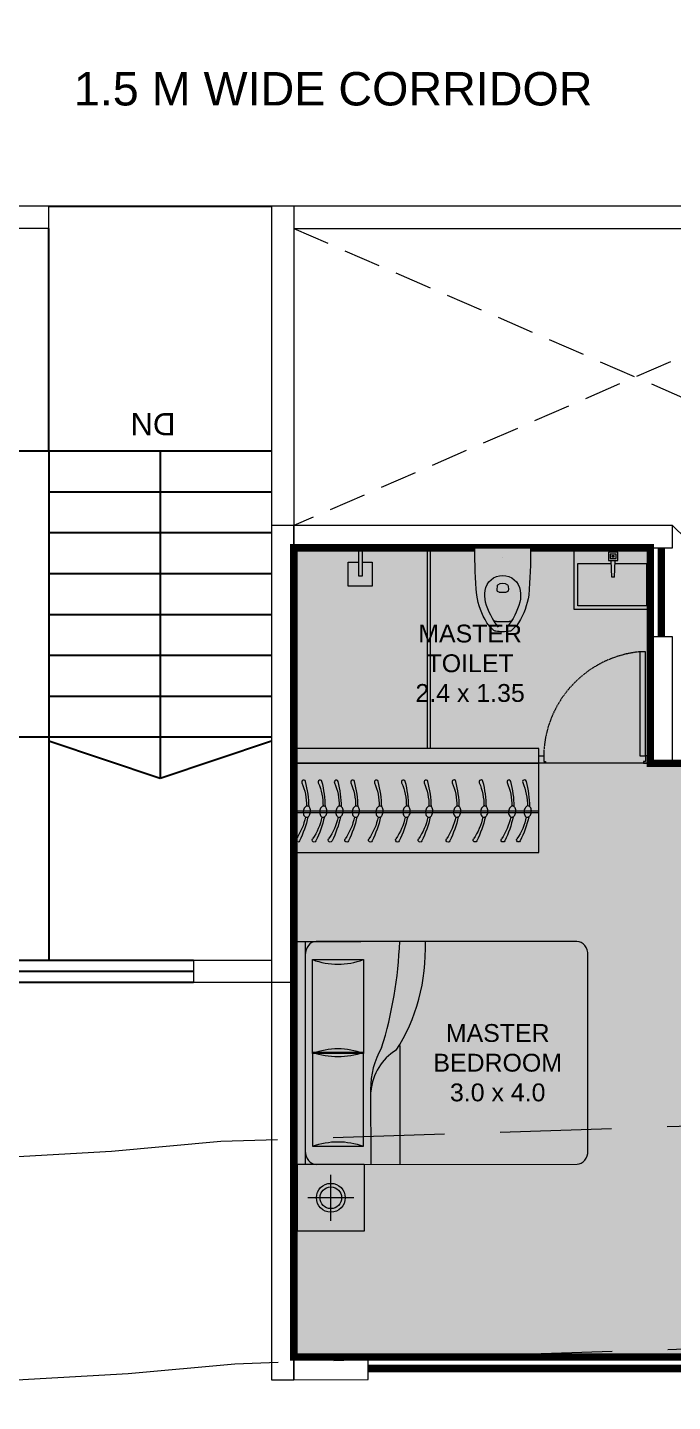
# Model space of a CAD drawing. Header units: inches. Extents: x 27644242 to 29761523, y -859349 to 216979.
# Drawn here: x 29077225 to 29081568, y -484840 to -475590 of the extents above; entities that cross this region are included whole.
import ezdxf

# ---------------------------------------------------------------- set-up
doc = ezdxf.new("R2010")
doc.units = ezdxf.units.IN
doc.header["$MEASUREMENT"] = 0
doc.set_wipeout_variables(frame=1)
for name, pattern in [('01-Xref Col Podium Lvl-1$0$HIDDEN', [0.375, 0.25, -0.125]), ('DASHED', [0.75, 0.5, -0.25]), ('DASHED2', [0.375, 0.25, -0.125]), ('HIDDEN', [0.375, 0.25, -0.125])]:
    doc.linetypes.add(name, pattern=pattern)
doc.layers.get('Defpoints').update_dxf_attribs({"color": 8})
for name, color, linetype, lineweight in [('AHC-A-DUCT', 14, 'HIDDEN', 5), ('DOOR', 4, 'Continuous', 0), ('FURN', 250, 'Continuous', 0), ('RVA Site Boundary', 17, 'Continuous', 15), ('WALL', 7, 'Continuous', 20), ('WINDOW', 162, 'Continuous', 13)]:
    doc.layers.add(name, color=color, linetype=linetype, lineweight=lineweight)
doc.layers.add('BHK HATCH', color=8, linetype='Continuous', lineweight=5, transparency=0.85)
for name, color, linetype in [('KPA Elevation Line 3', 252, 'Continuous'), ('KPA General Plan Line', 1, 'Continuous'), ('KPA Glass', 152, 'Continuous'), ('KPA Stair Line', 253, 'Continuous'), ('KPA Text', 7, 'Continuous'), ('text', 7, 'Continuous')]:
    doc.layers.add(name, color=color, linetype=linetype)
doc.styles.add('AMITS', font='arial.ttf')
doc.styles.get("Standard").update_dxf_attribs({"font": 'swiss.ttf'})

# ---------------------------------------------------------------- blocks, each defined once
blk = doc.blocks.new('A$C69BC79EC')
for p, q in [((980, 3480), (230, 3230)), ((980, 1280), (980, 3480)), ((1730, 3230), (980, 3480)), ((2755, 3480), (2005, 3230)), ((2755, 1280), (2755, 3480)), ((3505, 3230), (2755, 3480))]:
    blk.add_line(p, q)
at = {"layer": 'KPA Elevation Line 3'}
for p, q in [((1730, 1280), (1730, 3480)), ((2005, 3480), (2005, 1280)), ((1730, 3205), (2005, 3205)), ((1730, 1280), (2005, 1280))]:
    blk.add_line(p, q, dxfattribs=at)
at = {"layer": 'KPA General Plan Line'}
blk.add_line((1730, -370), (230, -370), dxfattribs=at)
at = {"layer": 'KPA Glass', "ltscale": 500}
for p, q in [((2855, 4855), (755, 4855)), ((2855, 4780), (755, 4780)), ((2855, 4705), (755, 4705))]:
    blk.add_line(p, q, dxfattribs=at)
at = {"layer": 'KPA Stair Line', "ltscale": 500}
for p, q in [((1730, 3205), (1730, 4705)), ((2005, 3205), (2005, 4705)), ((1730, 1280), (1730, -220)), ((2005, 1280), (2005, -220))]:
    blk.add_line(p, q, dxfattribs=at)
at = {"layer": 'KPA Stair Line'}
for p, q in [((230, 3205), (1730, 3205)), ((2005, 3205), (3505, 3205)), ((230, 2930), (1730, 2930)), ((2005, 2930), (3505, 2930)), ((230, 2655), (1730, 2655)), ((2005, 2655), (3505, 2655)), ((230, 2380), (1730, 2380)), ((2005, 2380), (3505, 2380)), ((230, 2105), (1730, 2105)), ((2005, 2105), (3505, 2105)), ((230, 1830), (1730, 1830)), ((2005, 1830), (3505, 1830)), ((230, 1555), (1730, 1555)), ((2005, 1555), (3505, 1555)), ((230, 1280), (1730, 1280)), ((3505, 1280), (2005, 1280)), ((2005, 1280), (3505, 1280))]:
    blk.add_line(p, q, dxfattribs=at)
at = {"layer": 'WALL', "ltscale": 500}
for p, q in [((755, 4855), (80, 4855)), ((80, -370), (80, 4855)), ((755, 4705), (755, 4855)), ((2855, 4705), (2855, 4855)), ((3655, 4855), (2855, 4855)), ((3655, 4855), (3655, -370)), ((755, 4705), (230, 4705)), ((230, -370), (230, 4705)), ((3505, 4705), (2855, 4705)), ((3505, 4705), (3505, -220)), ((1730, -220), (3505, -220)), ((1730, -220), (1730, -370)), ((80, -370), (230, -370)), ((1730, -370), (3655, -370))]:
    blk.add_line(p, q, dxfattribs=at)
at = {"layer": 'KPA Text', "extrusion": (-0.021168, 5.594e-15, 0.999776)}
for s, p in [('DN', (-1022.8, 877.3, -17.5)), ('UP', (-1034.5, 2659.1, -55.2))]:
    blk.add_text(s, height=150, rotation=90, dxfattribs=at).set_placement(p)
blk = doc.blocks.new('A$C3C731254-flat-1')
at = {"layer": 'FURN'}
for p, q in [((-77430.4, -2820), (-77430.7, -2801.7)), ((-77430.4, -2801.7), (-77317.9, -2797)), ((-77430.4, -2820), (-77317.9, -2824.7))]:
    blk.add_line(p, q, dxfattribs=at)
for points in [[(-77233.3, -3060.6), (-77647.7, -3060.6), (-77647.7, -2547.5), (-77233.3, -2547.5)], [(-77262.7, -2843), (-77262.7, -2778.3), (-77317.9, -2778.3), (-77317.9, -2843)], [(-77275, -2830.8), (-77275, -2790.5), (-77305.7, -2790.5), (-77305.7, -2830.8)], [(-77287.2, -2818.6), (-77287.2, -2802.7), (-77293.4, -2802.7), (-77293.4, -2818.6)]]:
    blk.add_lwpolyline(points, close=True, dxfattribs=at)
blk.add_lwpolyline([(-77338.5, -2823.8), (-77338.5, -3036.2), (-77623.2, -3036.2), (-77623.2, -2571.9), (-77338.5, -2571.9), (-77338.5, -2797.8)], dxfattribs=at)
blk = doc.blocks.new('A$C3D5F2F58')
at = {"color": 0, "linetype": 'ByBlock'}
blk.add_wipeout([(187.5, 0), (-187.5, 0), (-185.4, -124.8), (-182.6, -194.2), (-178.7, -263.3), (-175.9, -302), (-169.5, -348.6), (-150.7, -414.8), (-143.6, -432.7), (-131.4, -459.4), (-111.6, -495.4), (-106, -504.2), (-86.3, -529.7), (-71.8, -545.1), (-63.8, -552.7), (-55.8, -558), (-40.6, -562), (-22.7, -564.1), (3.1, -565), (29.6, -563.4), (46.7, -561), (55.8, -558), (74.2, -542.7), (100.9, -511.4), (135.4, -451.2), (158.3, -392.2), (171.2, -340), (178.9, -260.4), (185.1, -136.1), (187.4, -46)], dxfattribs=at)
for p, q in [((-187.5, 0), (187.5, 0)), ((0, -62.5), (0, -62.5)), ((-38.3, -282.4), (-35.8, -255.2)), ((35.8, -255.2), (38.3, -282.4)), ((-24.2, -298), (24.2, -298)), ((-42.5, -496.8), (42.5, -496.8))]:
    blk.add_line(p, q, dxfattribs=at)
at = {"color": 0, "linetype": 'ByBlock', "extrusion": (0, 0, -1)}
for centre, major_axis, ratio, start_param, end_param in [((3903, 5.3), (4087.6, 164.4), 0.940247, 3.100232, 3.182953), ((-3903, 5.4), (-4087.6, 164.4), 0.940247, 3.100232, 3.182953), ((0, -305.1), (84.4, 84.4), 1, 4.07333, 6.922251), ((-27.3, -256), (6.03, 6.03), 1, 4.01894, 4.852375), ((0, -292.3), (-38.2, 38.2), 1, 0.139988, 1.430816), ((27.3, -256), (6.03, 6.03), 1, -0.139979, 0.693472), ((275.8, -257.5), (321.4, 321.4), 1, 3.353441, 3.79389), ((86.9, -319.1), (146.6, 146.6), 1, 3.705861, 4.079165), ((326.3, -245.8), (-323.4, 323.4), 1, 4.816657, 5.23508), ((-24.2, -283.7), (10, 10), 1, 2.356198, 4.018929), ((24.2, -283.7), (-10, 10), 1, 2.264265, 3.926995), ((-326.3, -245.8), (-323.4, 323.4), 1, 2.618909, 3.037332), ((-275.8, -257.5), (-321.4, 321.4), 1, 2.489302, 2.929752), ((-86.9, -319.1), (-146.6, 146.6), 1, 2.204028, 2.577331), ((119.3, -350.5), (192.8, 192.8), 1, 3.092098, 3.328462), ((-40.9, -527.4), (24.1, 24.1), 1, 2.528301, 3.092099), ((-42.5, -474.1), (16.1, 16.1), 1, 2.356198, 3.387836), ((42.5, -474.1), (16.1, 16.1), 1, 1.324559, 2.356198), ((40.9, -527.4), (24.1, 24.1), 1, 1.620298, 2.184095), ((-119.3, -350.5), (192.8, 192.8), 1, 1.383935, 1.620298), ((0, -292.3), (-192.8, 192.8), 1, 3.75489, 4.099099)]:
    blk.add_ellipse(centre, major_axis=major_axis, ratio=ratio, start_param=start_param, end_param=end_param, dxfattribs=at)
blk = doc.blocks.new('A$C3E645E75')
at = {"extrusion": (0, 0, -1), "zscale": -0.9999999999999998, "rotation": 179.9999999999989}
blk.add_blockref('A$C3D5F2F58', (0, 0), dxfattribs=at)
blk = doc.blocks.new('wardrobe')
at = {"layer": 'FURN', "extrusion": (9.36485e-09, -6.40542e-09, 1)}
for p, q in [((-179339.9, 670701.1, 0), (-179339.7, 671301.6, 0)), ((-179339.7, 671301.6, 0), (-177689.7, 671300.9, 0)), ((-177689.9, 670700.4, 0), (-179339.9, 670701.1, 0))]:
    blk.add_line(p, q, dxfattribs=at)
at = {"layer": 'FURN'}
for p, q in [((-177689.9, 670700.4, 0), (-177689.7, 671300.9, 0)), ((-177689.8, 670981.3, 0), (-179338.9, 670981.7, 0)), ((-177689.8, 670969.3, 0), (-179338.9, 670969.7, 0))]:
    blk.add_line(p, q, dxfattribs=at)
at = {"layer": 'FURN', "extrusion": (9.36485e-09, -6.40542e-09, 1)}
for points in [[(-179278.7, 671008.7, -0.057952), (-179255.4, 671179.3, -1.08017), (-179230.5, 671170.8, 0.102886), (-179262.4, 671013.3, 0.821198)], [(-179174.2, 671008.7, -0.057952), (-179150.9, 671179.3, -1.08017), (-179126, 671170.8, 0.102886), (-179157.9, 671013.3, 0.821198)], [(-178986.2, 671008.6, -0.057952), (-178962.9, 671179.2, -1.08017), (-178938, 671170.7, 0.102886), (-178969.9, 671013.2, 0.821198)], [(-178803.9, 671008.5, -0.057952), (-178780.7, 671179.1, -1.08017), (-178755.7, 671170.6, 0.102886), (-178787.7, 671013.1, 0.821198)], [(-178615.7, 671008.4, -0.057952), (-178592.4, 671179, -1.08017), (-178567.5, 671170.5, 0.102886), (-178599.4, 671013, 0.821198)], [(-178463.4, 671008.3, -0.057952), (-178440.2, 671179, -1.08017), (-178415.2, 671170.5, 0.102886), (-178447.2, 671013, 0.821198)], [(-178281.2, 671008.3, -0.057952), (-178257.9, 671178.9, -1.08017), (-178233, 671170.4, 0.102886), (-178264.9, 671012.9, 0.821198)], [(-178121.8, 671008.2, -0.057952), (-178098.6, 671178.8, -1.08017), (-178073.6, 671170.3, 0.102886), (-178105.6, 671012.8, 0.821198)], [(-178011.2, 671008.1, -0.057952), (-177988, 671178.8, -1.08017), (-177963, 671170.3, 0.102886), (-177995, 671012.8, 0.821198)], [(-177902.4, 671008.1, -0.057952), (-177879.2, 671178.7, -1.08017), (-177854.3, 671170.2, 0.102886), (-177886.2, 671012.7, 0.821198)], [(-177791.8, 671008, -0.057952), (-177768.6, 671178.7, -1.08017), (-177743.7, 671170.2, 0.102886), (-177775.6, 671012.7, 0.821198)]]:
    blk.add_lwpolyline(points, format="xyb", dxfattribs=at)
for points in [[(-179268.3, 671013.8, -0.144333), (-179259.4, 671012.2, -0.107177), (-179250, 671004.5, -0.077818), (-179243.7, 670993.4, -0.065016), (-179240.2, 670978.5, -0.065016), (-179240.6, 670963.2, -0.077818), (-179244.5, 670951, -0.107177), (-179252.2, 670941.6, -0.144333), (-179260.5, 670938.2, -0.144333), (-179269.5, 670939.8, -0.107177), (-179278.8, 670947.5, -0.077818), (-179285.2, 670958.6, -0.065016), (-179288.7, 670973.5, -0.065016), (-179288.3, 670988.8, -0.077818), (-179284.4, 671001, -0.107177), (-179276.7, 671010.4, -0.144333)], [(-179163.8, 671013.8, -0.144333), (-179154.9, 671012.1, -0.107177), (-179145.5, 671004.5, -0.077818), (-179139.2, 670993.3, -0.065016), (-179135.7, 670978.5, -0.065016), (-179136.1, 670963.2, -0.077818), (-179140, 670951, -0.107177), (-179147.7, 670941.6, -0.144333), (-179156, 670938.1, -0.144333), (-179165, 670939.8, -0.107177), (-179174.3, 670947.4, -0.077818), (-179180.7, 670958.6, -0.065016), (-179184.2, 670973.5, -0.065016), (-179183.8, 670988.7, -0.077818), (-179179.9, 671000.9, -0.107177), (-179172.2, 671010.3, -0.144333)], [(-178975.8, 671013.7, -0.144333), (-178966.9, 671012, -0.107177), (-178957.5, 671004.4, -0.077818), (-178951.2, 670993.3, -0.065016), (-178947.7, 670978.4, -0.065016), (-178948.1, 670963.1, -0.077818), (-178952, 670950.9, -0.107177), (-178959.7, 670941.5, -0.144333), (-178968, 670938, -0.144333), (-178977, 670939.7, -0.107177), (-178986.3, 670947.4, -0.077818), (-178992.7, 670958.5, -0.065016), (-178996.2, 670973.4, -0.065016), (-178995.8, 670988.7, -0.077818), (-178991.9, 671000.9, -0.107177), (-178984.2, 671010.3, -0.144333)], [(-178793.6, 671013.6, -0.144333), (-178784.7, 671012, -0.107177), (-178775.3, 671004.3, -0.077818), (-178769, 670993.2, -0.065016), (-178765.4, 670978.3, -0.065016), (-178765.8, 670963, -0.077818), (-178769.8, 670950.8, -0.107177), (-178777.4, 670941.4, -0.144333), (-178785.8, 670938, -0.144333), (-178794.7, 670939.6, -0.107177), (-178804.1, 670947.3, -0.077818), (-178810.4, 670958.4, -0.065016), (-178814, 670973.3, -0.065016), (-178813.5, 670988.6, -0.077818), (-178809.6, 671000.8, -0.107177), (-178802, 671010.2, -0.144333)], [(-178605.3, 671013.5, -0.144333), (-178596.4, 671011.9, -0.107177), (-178587, 671004.2, -0.077818), (-178580.7, 670993.1, -0.065016), (-178577.2, 670978.2, -0.065016), (-178577.6, 670962.9, -0.077818), (-178581.5, 670950.7, -0.107177), (-178589.2, 670941.3, -0.144333), (-178597.5, 670937.9, -0.144333), (-178606.5, 670939.5, -0.107177), (-178615.8, 670947.2, -0.077818), (-178622.2, 670958.3, -0.065016), (-178625.7, 670973.2, -0.065016), (-178625.3, 670988.5, -0.077818), (-178621.4, 671000.7, -0.107177), (-178613.7, 671010.1, -0.144333)], [(-178453.1, 671013.5, -0.144333), (-178444.2, 671011.8, -0.107177), (-178434.8, 671004.2, -0.077818), (-178428.5, 670993, -0.065016), (-178424.9, 670978.1, -0.065016), (-178425.3, 670962.9, -0.077818), (-178429.3, 670950.7, -0.107177), (-178436.9, 670941.3, -0.144333), (-178445.3, 670937.8, -0.144333), (-178454.2, 670939.5, -0.107177), (-178463.6, 670947.1, -0.077818), (-178469.9, 670958.3, -0.065016), (-178473.5, 670973.1, -0.065016), (-178473, 670988.4, -0.077818), (-178469.1, 671000.6, -0.107177), (-178461.5, 671010, -0.144333)], [(-178270.8, 671013.4, -0.144333), (-178261.9, 671011.7, -0.107177), (-178252.5, 671004.1, -0.077818), (-178246.2, 670993, -0.065016), (-178242.7, 670978.1, -0.065016), (-178243.1, 670962.8, -0.077818), (-178247, 670950.6, -0.107177), (-178254.7, 670941.2, -0.144333), (-178263, 670937.7, -0.144333), (-178272, 670939.4, -0.107177), (-178281.3, 670947.1, -0.077818), (-178287.7, 670958.2, -0.065016), (-178291.2, 670973.1, -0.065016), (-178290.8, 670988.4, -0.077818), (-178286.9, 671000.5, -0.107177), (-178279.2, 671009.9, -0.144333)], [(-178111.5, 671013.3, -0.144333), (-178102.6, 671011.7, -0.107177), (-178093.2, 671004, -0.077818), (-178086.8, 670992.9, -0.065016), (-178083.3, 670978, -0.065016), (-178083.7, 670962.7, -0.077818), (-178087.7, 670950.5, -0.107177), (-178095.3, 670941.1, -0.144333), (-178103.7, 670937.7, -0.144333), (-178112.6, 670939.3, -0.107177), (-178122, 670947, -0.077818), (-178128.3, 670958.1, -0.065016), (-178131.8, 670973, -0.065016), (-178131.4, 670988.3, -0.077818), (-178127.5, 671000.5, -0.107177), (-178119.9, 671009.9, -0.144333)], [(-178000.9, 671013.3, -0.144333), (-177992, 671011.6, -0.107177), (-177982.6, 671004, -0.077818), (-177976.3, 670992.8, -0.065016), (-177972.7, 670977.9, -0.065016), (-177973.1, 670962.7, -0.077818), (-177977.1, 670950.5, -0.107177), (-177984.7, 670941.1, -0.144333), (-177993.1, 670937.6, -0.144333), (-178002, 670939.3, -0.107177), (-178011.4, 670946.9, -0.077818), (-178017.7, 670958.1, -0.065016), (-178021.3, 670972.9, -0.065016), (-178020.8, 670988.2, -0.077818), (-178016.9, 671000.4, -0.107177), (-178009.3, 671009.8, -0.144333)], [(-177892.1, 671013.2, -0.144333), (-177883.2, 671011.6, -0.107177), (-177873.8, 671003.9, -0.077818), (-177867.5, 670992.8, -0.065016), (-177863.9, 670977.9, -0.065016), (-177864.4, 670962.6, -0.077818), (-177868.3, 670950.4, -0.107177), (-177875.9, 670941, -0.144333), (-177884.3, 670937.6, -0.144333), (-177893.2, 670939.2, -0.107177), (-177902.6, 670946.9, -0.077818), (-177908.9, 670958, -0.065016), (-177912.5, 670972.9, -0.065016), (-177912.1, 670988.2, -0.077818), (-177908.1, 671000.4, -0.107177), (-177900.5, 671009.8, -0.144333)], [(-177781.5, 671013.2, -0.144333), (-177772.6, 671011.5, -0.107177), (-177763.2, 671003.9, -0.077818), (-177756.9, 670992.7, -0.065016), (-177753.4, 670977.9, -0.065016), (-177753.8, 670962.6, -0.077818), (-177757.7, 670950.4, -0.107177), (-177765.3, 670941, -0.144333), (-177773.7, 670937.5, -0.144333), (-177782.6, 670939.2, -0.107177), (-177792, 670946.8, -0.077818), (-177798.4, 670958, -0.065016), (-177801.9, 670972.9, -0.065016), (-177801.5, 670988.1, -0.077818), (-177797.5, 671000.3, -0.107177), (-177789.9, 671009.7, -0.144333)]]:
    blk.add_lwpolyline(points, format="xyb", close=True, dxfattribs=at)
for centre, radius, start, end in [((-178545.1, 671107.3, 0), 745.3, 192.88338, 206.15026), ((-178868.2, 671018.4, 0), 394.6, 191.48155, 214.97861), ((-178440.6, 671107.2, 0), 745.3, 192.88338, 206.15026), ((-178763.7, 671018.4, 0), 394.6, 191.48155, 214.97861), ((-178252.6, 671107.1, 0), 745.3, 192.88338, 206.15026), ((-178575.7, 671018.3, 0), 394.6, 191.48155, 214.97861), ((-178070.4, 671107.1, 0), 745.3, 192.88338, 206.15026), ((-178393.4, 671018.2, 0), 394.6, 191.48155, 214.97861), ((-177882.1, 671107, 0), 745.3, 192.88338, 206.15026), ((-178205.2, 671018.1, 0), 394.6, 191.48155, 214.97861), ((-177729.9, 671106.9, 0), 745.3, 192.88338, 206.15026), ((-178052.9, 671018.1, 0), 394.6, 191.48155, 214.97861), ((-177547.6, 671106.8, 0), 745.3, 192.88338, 206.15026), ((-177870.7, 671018, 0), 394.6, 191.48155, 214.97861), ((-177388.3, 671106.8, 0), 745.3, 192.88338, 206.15026), ((-177711.3, 671017.9, 0), 394.6, 191.48155, 214.97861), ((-177277.7, 671106.7, 0), 745.3, 192.88338, 206.15026), ((-177600.7, 671017.9, 0), 394.6, 191.48155, 214.97861), ((-177168.9, 671106.7, 0), 745.3, 192.88338, 206.15026), ((-177491.9, 671017.8, 0), 394.6, 191.48155, 214.97861), ((-177058.3, 671106.6, 0), 745.3, 192.88338, 206.15026), ((-177381.3, 671017.8, 0), 394.6, 191.48155, 214.97861), ((-179202.3, 670784.6, 0), 13.2, 206.15046, 34.97884), ((-179097.8, 670784.6, 0), 13.2, 206.15046, 34.97884), ((-178909.8, 670784.5, 0), 13.2, 206.15046, 34.97884), ((-178727.6, 670784.4, 0), 13.2, 206.15046, 34.97884), ((-178539.3, 670784.3, 0), 13.2, 206.15046, 34.97884), ((-178387.1, 670784.3, 0), 13.2, 206.15046, 34.97884), ((-178204.8, 670784.2, 0), 13.2, 206.15046, 34.97884), ((-178045.4, 670784.1, 0), 13.2, 206.15046, 34.97884), ((-177934.9, 670784.1, 0), 13.2, 206.15046, 34.97884), ((-177826.1, 670784, 0), 13.2, 206.15046, 34.97884), ((-177715.5, 670784, 0), 13.2, 206.15046, 34.97884)]:
    blk.add_arc(centre, radius, start, end, dxfattribs=at)
blk = doc.blocks.new('DOOR_750')
at = {"layer": 'DOOR'}
for points in [[(-70, 50), (-32.5, 50), (-32.5, 750), (-70, 750)], [(-750, 50), (-717.5, 50), (-717.5, 12.5), (-705, 12.5), (-705, 0), (-750, 0)], [(0, 50), (-32.5, 50), (-32.5, 12.5), (-45, 12.5), (-45, 0), (0, 0)]]:
    blk.add_lwpolyline(points, close=True, dxfattribs=at)
at = {"layer": 'DOOR', "linetype": 'DASHED', "ltscale": 10}
blk.add_arc((-2.4, 38), 715.2, 95.4221, 179.04025, dxfattribs=at)
blk = doc.blocks.new('A$C700F438C')
at = {"layer": 'FURN', "color": 8, "extrusion": (-6.65399e-08, 5.27913e-08, 1)}
for p, q in [((0.0734, 1.5, 0), (1.8303, 1.5001, 0)), ((1.98, 1.5001, 0), (1.53, 1.5001, 0)), ((1.98, 1.5001, 0), (1.53, 1.5001, 0)), ((1.98, 1.5001, 0), (1.53, 1.5001, 0)), ((1.9038, 1.5001, 0), (1.9039, 0.0001, 0)), ((0.0001, 0.0914, 0), (0, 1.4086, 0)), ((1.8548, 1.3782, 0), (1.5121, 1.3782, 0)), ((1.5121, 1.3782, 0), (1.5121, 0.7466, 0)), ((1.8548, 0.7466, 0), (1.8548, 1.3782, 0)), ((1.2673, 0.799, 0), (1.2673, 0.0001, 0)), ((1.5121, 0.122, 0), (1.5121, 0.7536, 0)), ((1.5121, 0.7536, 0), (1.8548, 0.7536, 0)), ((1.5121, 0.7466, 0), (1.8548, 0.7466, 0)), ((1.8548, 0.7536, 0), (1.8549, 0.122, 0)), ((1.4632, 0.503, 0), (1.4632, 0.0001, 0)), ((1.8549, 0.122, 0), (1.5121, 0.122, 0)), ((1.8304, 0.0001, 0), (0.0735, 0, 0)), ((1.9039, 0.0001, 0), (1.9801, 0.0001, 0))]:
    blk.add_line(p, q, dxfattribs=at)
at = {"layer": 'FURN', "linetype": 'Continuous', "lineweight": 0, "extrusion": (-6.65399e-08, 5.27913e-08, 1)}
blk.add_line((1.8304, 0.0001, 0), (1.9174, 0.0001, 0), dxfattribs=at)
at = {"layer": 'FURN', "color": 8, "extrusion": (6.65399e-08, -5.27913e-08, -1)}
for centre, major_axis, ratio, start_param, end_param in [((0.0735, 1.4086, 0), (0, -0.0914, 0), 0.803207, 1.570796, 3.141593), ((1.9589, 1.4544, 0), (0, -1.0771, 0), 0.803207, 0.880587, 1.613256), ((3.067, 1.6025, 0), (0.0001, -2.243, 0), 0.803207, 1.197175, 1.525138), ((1.8304, 1.4087, 0), (0, -0.0914, 0), 0.803207, 3.141593, 4.712389), ((1.6834, 2.1097, 0), (0, -0.762, 0), 0.803207, -0.283794, 0.283794), ((0.6693, 0.0845, 0), (-0.7051, -0.6147, 0), 0.604617, 2.952061, 3.536756), ((-0.0315, 0.1903, 0), (-1.467, -0.4936, 0), 0.581007, 3.019706, 3.343381), ((1.6835, 0.0151, 0), (0, -0.762, 0), 0.803207, 2.857799, 3.425387), ((0.0735, 0.0914, 0), (0, -0.0914, 0), 0.803207, 0, 1.570796), ((1.8304, 0.0915, 0), (0, -0.0914, 0), 0.803207, -1.570796, 0)]:
    blk.add_ellipse(centre, major_axis=major_axis, ratio=ratio, start_param=start_param, end_param=end_param, dxfattribs=at)
at = {"layer": 'FURN', "color": 8, "extrusion": (-6.65399e-08, 5.27913e-08, 1)}
for centre, start_param, end_param in [((1.6835, 1.4851, 0), -0.283794, 0.283794), ((1.6835, -0.6096, 0), 2.857799, 3.425387)]:
    blk.add_ellipse(centre, major_axis=(0, -0.762, 0), ratio=0.803207, start_param=start_param, end_param=end_param, dxfattribs=at)
blk = doc.blocks.new('BEDROOM')
at = {"layer": 'FURN', "linetype": 'Continuous', "extrusion": (-5.00305e-08, -8.66553e-08, 1)}
for p, q in [((1066.1, 501.3, 0), (1066.1, 192.6, 0)), ((911.7, 347, 0), (1220.4, 347, 0))]:
    blk.add_line(p, q, dxfattribs=at)
at = {"layer": 'FURN', "ltscale": 500}
blk.add_line((1314.6, 122.1, 0), (1315.2, -1377.9, 0), dxfattribs=at)
at = {"layer": 'FURN', "ltscale": 0.05, "extrusion": (-5.00305e-08, -8.66553e-08, 1), "elevation": 0}
blk.add_lwpolyline([(1291.1, 122), (841.1, 122), (841.1, 572), (1291.1, 572)], close=True, dxfattribs=at)
at = {"layer": 'FURN', "linetype": 'Continuous', "extrusion": (-5.00305e-08, -8.66553e-08, 1)}
for radius in [97, 72.8]:
    blk.add_circle((1066.1, 347, 0), radius, dxfattribs=at)
at = {"layer": 'FURN', "extrusion": (-3.01072e-07, 1.30707e-07, 1), "xscale": -1000.000000000015, "yscale": 1000.000000000015, "zscale": 1000.000000000007, "rotation": 180.0236273616612}
blk.add_blockref('A$C700F438C', (-665.5, 121.4, 0), dxfattribs=at)
blk = doc.blocks.new('A$C3A956F37-flat-1')
at = {"layer": 'FURN'}
blk.add_line((-168.3, 90.2), (0, 90.2), dxfattribs=at)
for points in [[(-97.1, 66.7), (-97.1, 0), (-258.5, 0), (-258.5, 161.4), (-97.1, 161.4), (-97.1, 90.2)], [(0, 67.1), (-191.4, 67.1), (-191.4, 90.2), (-168.3, 90.2)]]:
    blk.add_lwpolyline(points, dxfattribs=at)

msp = doc.modelspace()

# ---------------------------------------------------------------- linework, layer by layer
at = {"layer": 'AHC-A-DUCT', "linetype": 'DASHED2', "ltscale": 1000}
for p, q in [((29079018.3, -476942.7), (29083618.3, -478942.7)), ((29083618.3, -476942.7), (29079018.3, -478942.8)), ((29081568.2, -478942.8), (29083067.3, -480392.7))]:
    msp.add_line(p, q, dxfattribs=at)
at = {"layer": 'Defpoints', "ltscale": 500}
msp.add_lwpolyline([(29088518.2, -476942.7, 50, 50, 0), (29084668.3, -476942.7, 50, 50, 0), (29084668.3, -479192.7, 50, 50, 0), (29084518.3, -479192.7, 50, 50, 0), (29084518.3, -479092.7, 50, 50, 0), (29083217.9, -479092.7, 50, 50, 0), (29083218.2, -480542.7, 50, 50, 0), (29081418.2, -480542.7, 50, 50, 0), (29081418.2, -479092.8, 50, 50, 0), (29079018.2, -479092.8, 50, 50, 0), (29079018.3, -484540.4, 50, 50, 0), (29082318.3, -484540.5, 50, 50, 0), (29082318.2, -484542.8, 50, 50, 0), (29085318.2, -484542.7, 50, 50, 0), (29085318.2, -484542.7, 50, 50, 0), (29088718.3, -484542.7, 50, 50, 0), (29088718.3, -476942.7, 50, 50, 0), (29087318.2, -476942.7, 50, 50, 0)], format="xyseb", dxfattribs=at)
at = {"layer": 'FURN', "ltscale": 500}
for p, q in [((29079918.3, -480442.7), (29079918.3, -479092.8)), ((29079938.3, -480442.7), (29079938.3, -479092.8)), ((29081418.3, -480542.7), (29080668.3, -480542.7))]:
    msp.add_line(p, q, dxfattribs=at)
at = {"layer": 'RVA Site Boundary', "color": 252, "linetype": '01-Xref Col Podium Lvl-1$0$HIDDEN', "ltscale": 3000}
for points in [[(29117725.3, -469775.5), (29119006.8, -474560.5), (29119222.3, -475343.2), (29117093, -479269.2), (29120135.2, -482129.8), (29120270.6, -486342.2), (29119614.6, -487725.4), (29119403.1, -487707), (29112333, -487093), (29110340.5, -486838.3), (29110031.5, -485230.6), (29106872.8, -484647), (29106636, -484603.2), (29097508.8, -482387.6), (29091807.5, -484216), (29090493.2, -484559.2), (29084534.6, -484392.6), (29078620.2, -484587.4), (29077902, -484652.8), (29070600.6, -485069.7), (29062287.5, -485826.4)], [(29116277.7, -470168.7), (29117559.2, -474953.6), (29117615.8, -475159), (29115223.3, -479570.2), (29118655.9, -482797.8), (29118759.7, -486027.5), (29118706, -486140.8), (29112493.1, -485601.2), (29111608.5, -485488.2), (29111311.3, -483941.7), (29107145.4, -483171.9), (29106949.5, -483135.7), (29097452.6, -480830.4), (29091388.7, -482775.1), (29090321.2, -483053.8), (29084530.8, -482891.9), (29078527.4, -483089.6), (29077791.2, -483156.7), (29070489.8, -483573.6), (29062063, -484340.7)]]:
    msp.add_lwpolyline(points, dxfattribs=at)
at = {"layer": 'WALL', "ltscale": 500}
for points in [[(29079018.7, -476942.7), (29084518.3, -476942.7), (29084518.3, -476792.7), (29079018.7, -476792.7)], [(29078868.3, -484692.8), (29079018.3, -484692.8), (29079018.3, -478942.8), (29078868.3, -478942.8)], [(29081418.3, -480542.7), (29081568.3, -480542.7), (29081568.3, -479692.7), (29081418.3, -479692.7)], [(29079518.3, -484692.3), (29079518.3, -484542.3), (29079018.3, -484542.7), (29079018.3, -484692.7)]]:
    msp.add_lwpolyline(points, close=True, dxfattribs=at)
msp.add_lwpolyline([(29079018.3, -480542.7), (29080668.3, -480542.7), (29080668.3, -480442.7), (29079018.3, -480442.7)], dxfattribs=at)
at = {"layer": 'WINDOW', "ltscale": 500, "const_width": 50}
for points in [[(29081493.3, -479692.7), (29081493.3, -479092.8)], [(29081868.3, -484617.7), (29079518.3, -484617.3)]]:
    msp.add_lwpolyline(points, dxfattribs=at)

# ---------------------------------------------------------------- block references
at = {"ltscale": 500, "rotation": 180}
msp.add_blockref('A$C69BC79EC', (29079098.3, -477162.7), dxfattribs=at)
at = {"rotation": 89.99999999999123}
for name, p in [('A$C3A956F37-flat-1', (29079545.9, -479092.8)), ('A$C3C731254-flat-1', (29078357.7, -401859.5))]:
    msp.add_blockref(name, p, dxfattribs=at)
at = {"layer": 'DOOR'}
msp.add_blockref('DOOR_750', (29081418.3, -480542.7), dxfattribs=at)
at = {"layer": 'FURN', "xscale": -1}
msp.add_blockref('wardrobe', (28901328.6, -1151844.3, 0), dxfattribs=at)
at = {"layer": 'FURN', "ltscale": 500, "rotation": 180}
msp.add_blockref('BEDROOM', (29080333.4, -483121, 0), dxfattribs=at)

# ---------------------------------------------------------------- texts
at = {"layer": 'text', "ltscale": 100, "style": 'AMITS'}
for s, insert, char_height, width, attachment_point in [('\\pxqc;1.5 M WIDE CORRIDOR', (29076384.5, -475889.6), 225, 5797.075, 1), ('\\pxqc;MASTER \\PBEDROOM\\P3.0 x 4.0', (29079533.4, -482820.5), 120, 1715.235, 7)]:
    msp.add_mtext(s, dxfattribs=dict(at, insert=insert, char_height=char_height, width=width, attachment_point=attachment_point))

# ---------------------------------------------------------------- next in the draw order: block references
at = {"layer": 'FURN', "extrusion": (0, 0, -1), "zscale": -1, "rotation": 179.9997802697439}
msp.add_blockref('A$C3E645E75', (-29080424.8, -479092.8), dxfattribs=at)

# ---------------------------------------------------------------- next in the draw order: hatches: boundary and pattern name
at = {"layer": 'BHK HATCH', "ltscale": 500, "true_color": 0xff00ff}
h = msp.add_hatch(color=6, dxfattribs=at)
h.dxf.hatch_style = 1
edge = h.paths.add_edge_path()
edge.add_line((29088518.2, -476942.7), (29084668.3, -476942.7))
edge.add_line((29084668.3, -476942.7), (29084668.3, -479192.7))
edge.add_line((29084668.3, -479192.7), (29084518.3, -479192.7))
edge.add_line((29084518.3, -479192.7), (29084518.3, -479092.7))
edge.add_line((29084518.3, -479092.7), (29083217.9, -479092.7))
edge.add_line((29083217.9, -479092.7), (29083218.2, -480542.7))
edge.add_line((29083218.2, -480542.7), (29081418.2, -480542.7))
edge.add_line((29081418.2, -480542.7), (29081418.2, -479092.8))
edge.add_line((29081418.2, -479092.8), (29079018.2, -479092.8))
edge.add_line((29079018.2, -479092.8), (29079018.3, -484540.4))
edge.add_line((29079018.3, -484540.4), (29082318.3, -484540.5))
edge.add_line((29082318.3, -484540.5), (29082318.2, -484542.8))
edge.add_line((29082318.2, -484542.8), (29085318.2, -484542.7))
edge.add_line((29085318.2, -484542.7), (29085318.2, -484542.7))
edge.add_line((29085318.2, -484542.7), (29088718.3, -484542.7))
edge.add_line((29088718.3, -484542.7), (29088718.3, -476942.7))
edge.add_line((29088718.3, -476942.7), (29087318.2, -476942.7))

# ---------------------------------------------------------------- next in the draw order: linework, layer by layer
at = {"layer": 'WALL', "ltscale": 500}
msp.add_lwpolyline([(29081568.2, -479092.8), (29081568.2, -478942.8), (29079018.3, -478942.8), (29079018.3, -479092.8)], close=True, dxfattribs=at)

# ---------------------------------------------------------------- next in the draw order: texts
at = {"layer": 'text', "ltscale": 100, "insert": (29079347.7, -480131.4), "char_height": 120, "width": 1715.235, "attachment_point": 7, "style": 'AMITS'}
msp.add_mtext('\\pxqc;MASTER\\PTOILET\\P2.4 x 1.35', dxfattribs=at)

doc.saveas('drawing.dxf')
